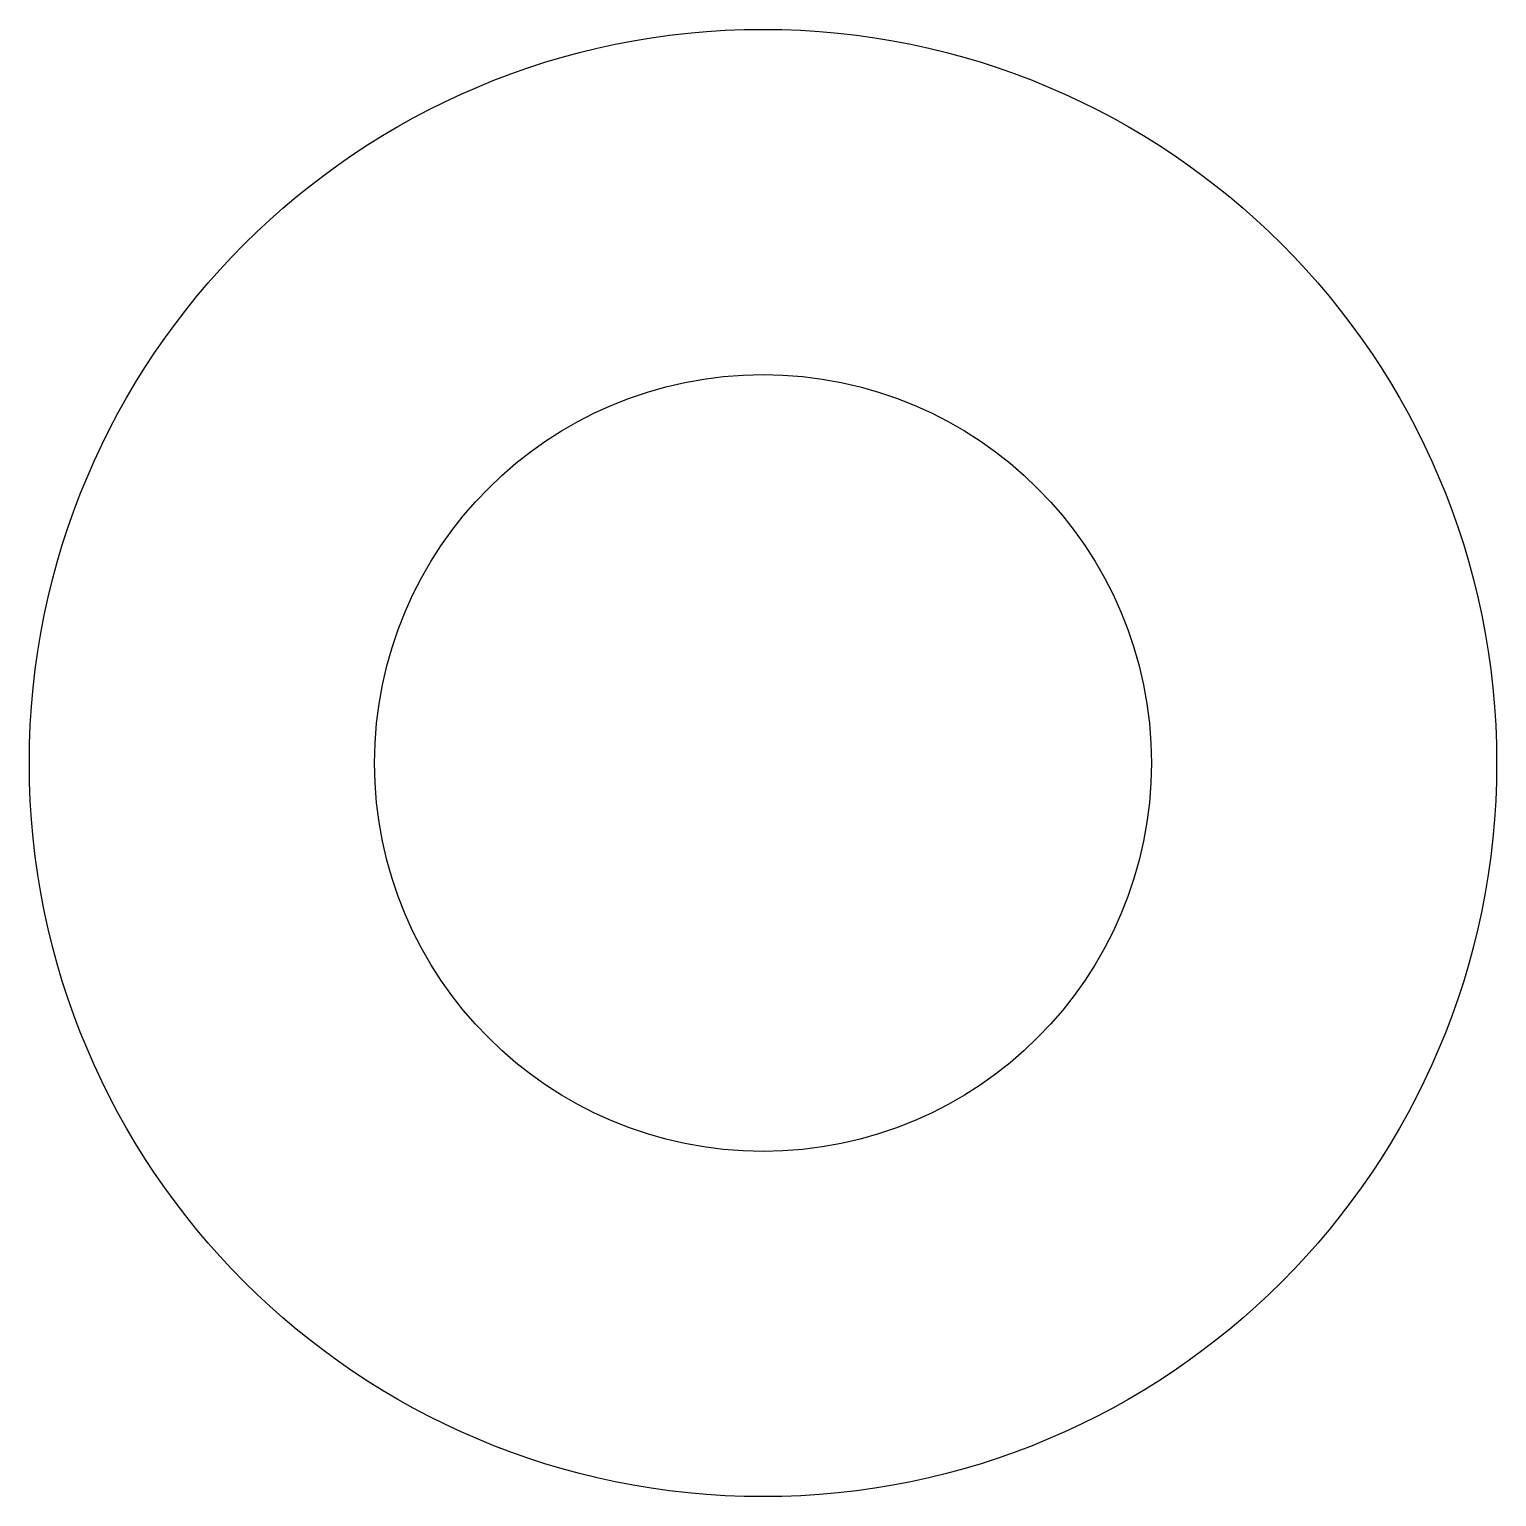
# Model space of a CAD drawing. Header units: millimetres. Extents: x 53.88 to 58.12, y -12.6 to -8.35.
import ezdxf

# ---------------------------------------------------------------- set-up
doc = ezdxf.new("R2010")
doc.units = ezdxf.units.MM

msp = doc.modelspace()

# ---------------------------------------------------------------- linework, layer by layer
for radius in [2.125, 1.125]:
    msp.add_circle((56, -10.475), radius)

doc.saveas('drawing.dxf')
